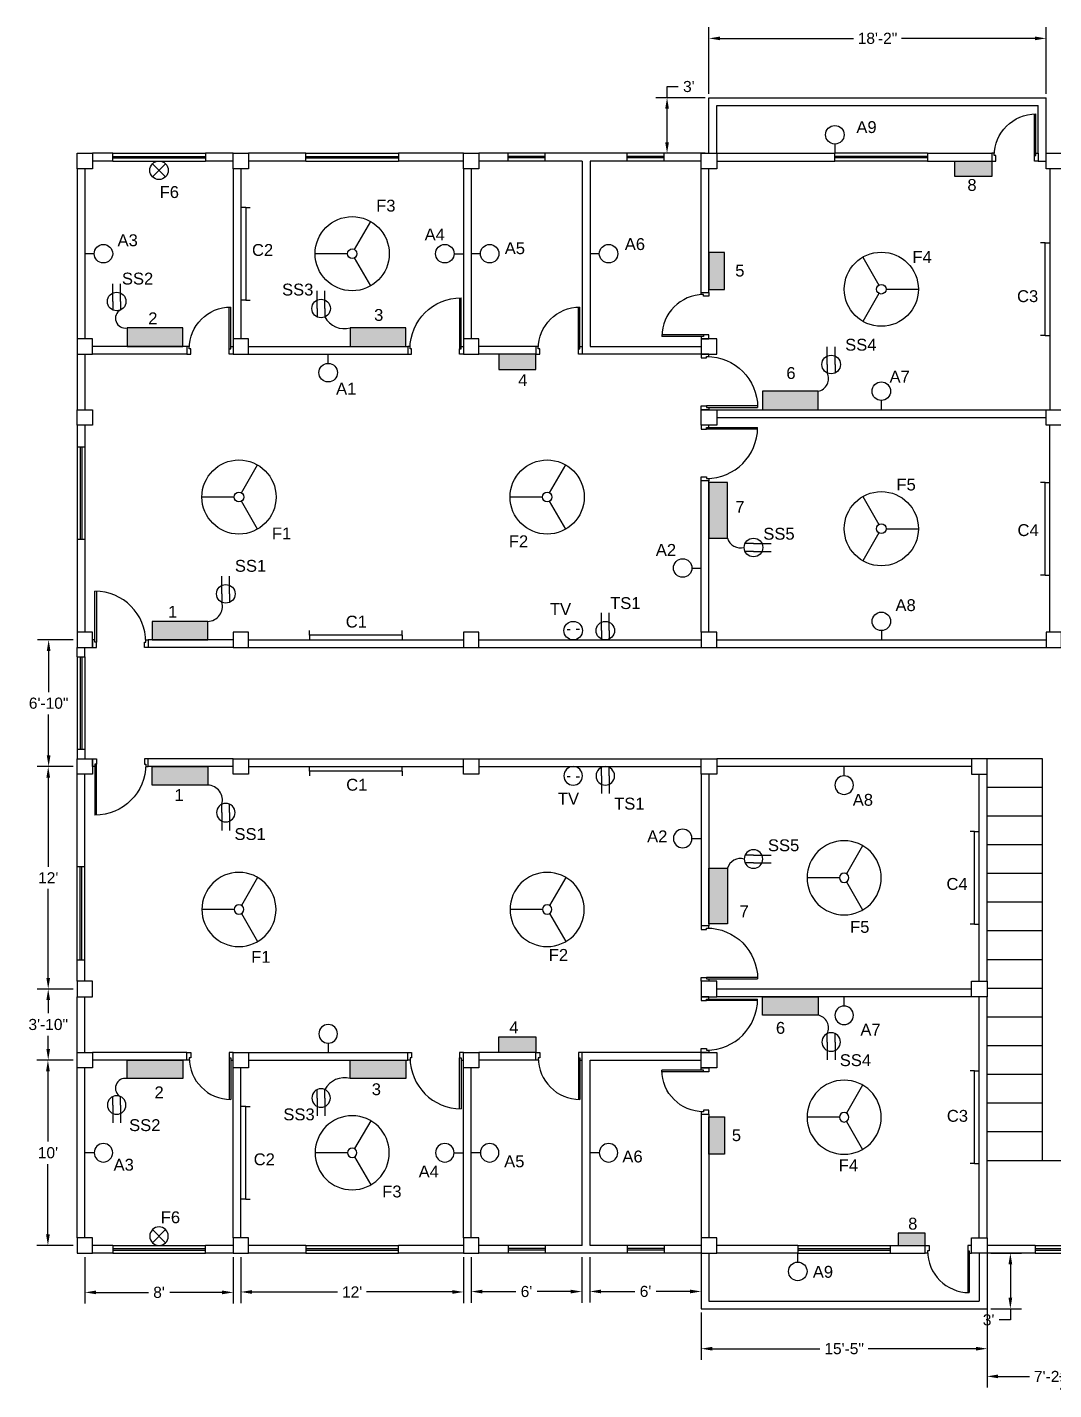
# Model space of a CAD drawing. Header units: inches. Extents: x 50 to 4028, y -27 to 855.
# Drawn here: x 50 to 715, y -27 to 855 of the extents above; entities that cross this region are included whole.
import ezdxf

# ---------------------------------------------------------------- set-up
doc = ezdxf.new("R2010")
doc.units = ezdxf.units.IN
doc.header["$MEASUREMENT"] = 0
doc.header["$PDMODE"] = 3
for name, color, linetype in [('Column', 104, 'Continuous'), ('Fitting', 7, 'Continuous'), ('Stair', 7, 'Continuous'), ('Wall', 7, 'Continuous')]:
    doc.layers.add(name, color=color, linetype=linetype)
doc.layers.add('Door', color=7, linetype='Continuous', true_color=0x42254b)
doc.layers.add('Window', color=7, linetype='Continuous', true_color=0x700000)
doc.styles.add('Annotative', font='arial.ttf')
doc.styles.get("Standard").update_dxf_attribs({"font": 'arial.ttf'})
doc.dimstyles.new('Annotative', dxfattribs={"dimscale": 0, "dimtxt": 0.18, "dimasz": 0.18, "dimexe": 0.18, "dimexo": 0.0625, "dimgap": 0.09, "dimtad": 0, "dimtih": 1, "dimtoh": 1, "dimdec": 1, "dimzin": 0, "dimdsep": 46, "dimlunit": 4, "dimtxsty": 'Standard', "dimcen": 0.09, "dimadec": 0, "dimazin": 0, "dimtfac": 1, "dimtdec": 1, "dimtofl": 0, "dimtmove": 0, "dimatfit": 3, "dimfxl": 1, "dimtolj": 1, "dimtzin": 0, "dimarcsym": 0})

# ---------------------------------------------------------------- blocks, each defined once
blk = doc.blocks.new('36 inch Door')
for p, q in [((-3.5, 1.5), (-36.5, 1.5)), ((-36.48, 2.5), (-3.5, 2.5))]:
    blk.add_line(p, q)
for points in [[(0, 36), (0, 33.5), (-3.5, 33.5), (-3.5, 34.5), (-5, 34.5), (-5, 36), (0, 36)], [(0, 0), (0, 2.5), (-3.5, 2.5), (-3.5, 1.5), (-5, 1.5), (-5, 0), (0, 0)]]:
    blk.add_lwpolyline(points, close=True)
blk.add_arc((-3.5, 1.5), 33, 90, 180)
blk = doc.blocks.new('5 ft window')
for p, q in [((0, 5), (-60, 5)), ((-60, 0), (-60, 5)), ((0, 3), (-60, 3)), ((0, 2), (-60, 2)), ((0, 0), (-60, 0)), ((0, 5), (0, 0))]:
    blk.add_line(p, q)
blk = doc.blocks.new('30 inch Door')
for p, q in [((-3.5, 1.5), (-30.5, 1.5)), ((-3.5, 2.5), (-30.48, 2.5))]:
    blk.add_line(p, q)
for points in [[(0, 30), (0, 27.5), (-3.5, 27.5), (-3.5, 28.5), (-5, 28.5), (-5, 30), (0, 30)], [(0, 0), (0, 2.5), (-3.5, 2.5), (-3.5, 1.5), (-5, 1.5), (-5, 0), (0, 0)]]:
    blk.add_lwpolyline(points, close=True)
blk.add_arc((-3.5, 1.5), 27, 90, 180)
blk = doc.blocks.new('Toilet Window')
for p, q in [((0, 5), (24, 5)), ((0, 5), (0, 0)), ((0, 3), (24, 3)), ((0, 2), (24, 2)), ((0, 0), (24, 0)), ((24, 5), (24, 0))]:
    blk.add_line(p, q)
blk = doc.blocks.new('Switch board')
blk.add_lwpolyline([(-18, 0), (18, 0), (18, 12), (-18, 12)], close=True)
blk = doc.blocks.new('48 inch fan')
for p, q in [((-12, 20.78), (-1.54, 2.67)), ((3.09, 0), (24, 0)), ((-1.54, -2.67), (-12, -20.78))]:
    blk.add_line(p, q)
for radius in [24, 3.09]:
    blk.add_circle((0, 0), radius)
blk = doc.blocks.new('Tubelight')
for p, q in [((-30, 0), (-30, 3)), ((-30, 0), (30, 0)), ((-30, 0), (-30, -3)), ((30, 0), (30, 3)), ((30, 0), (30, -3))]:
    blk.add_line(p, q)
blk = doc.blocks.new('light')
blk.add_line((0, -6), (0, 0))
blk.add_circle((0, -12), 6)
blk = doc.blocks.new('2 pin socket')
for p, q in [((-2.5, -6), (-2.5, -0.55)), ((-2.5, -6), (-2.5, -11.45)), ((2.5, -6), (2.5, -0.55)), ((2.5, -6), (2.5, -11.45)), ((-2.5, -11.45), (-2.5, -17.45)), ((2.5, -11.45), (2.5, -17.45))]:
    blk.add_line(p, q)
blk.add_circle((0, -6), 6)
blk = doc.blocks.new('TV Antenna')
for p, q in [((-4, 5.23), (-2, 5.23)), ((2, 5.38), (4, 5.38))]:
    blk.add_line(p, q)
blk.add_circle((0, 6), 6)
blk = doc.blocks.new('Exhaust fan 12 inch')
for p, q in [((-4.24, 4.24), (4.24, -4.24)), ((-4.24, -4.24), (4.24, 4.24))]:
    blk.add_line(p, q)
blk.add_circle((0, 0), 6)
blk = doc.blocks.new('*D22')
at = {"color": 0, "lineweight": -2}
for p, q in [((87.63, 58.93), (87.63, 28.85)), ((183.63, 58.93), (183.63, 28.85)), ((94.83, 36.05), (128.71, 36.05)), ((176.43, 36.05), (142.55, 36.05))]:
    blk.add_line(p, q, dxfattribs=at)
at = {"color": 0}
for points in [[(94.83, 37.25), (94.83, 34.85), (87.63, 36.05)], [(176.43, 37.25), (176.43, 34.85), (183.63, 36.05)]]:
    blk.add_solid(points, dxfattribs=at)
at = {"layer": 'Defpoints', "color": 0}
for p in [(87.63, 61.43), (183.63, 61.43), (183.63, 36.05)]:
    blk.add_point(p, dxfattribs=at)
at = {"color": 0, "insert": (135.63, 36.05), "char_height": 7.2, "attachment_point": 5}
blk.add_mtext("\\A1;8'", dxfattribs=at)
blk = doc.blocks.new('*D23')
at = {"color": 0, "lineweight": -2}
for p, q in [((188.63, 58.93), (188.63, 29.12)), ((332.63, 58.93), (332.63, 29.12)), ((195.83, 36.32), (251.26, 36.32)), ((325.43, 36.32), (270, 36.32))]:
    blk.add_line(p, q, dxfattribs=at)
at = {"color": 0}
for points in [[(195.83, 37.52), (195.83, 35.12), (188.63, 36.32)], [(325.43, 37.52), (325.43, 35.12), (332.63, 36.32)]]:
    blk.add_solid(points, dxfattribs=at)
at = {"layer": 'Defpoints', "color": 0}
for p in [(188.63, 61.43), (332.63, 61.43), (332.63, 36.32)]:
    blk.add_point(p, dxfattribs=at)
at = {"color": 0, "insert": (260.63, 36.32), "char_height": 7.2, "attachment_point": 5}
blk.add_mtext("\\A1;12'", dxfattribs=at)
blk = doc.blocks.new('*D24')
at = {"color": 0, "lineweight": -2}
for p, q in [((337.63, 58.93), (337.63, 29.38)), ((409.39, 58.93), (409.39, 29.38)), ((344.83, 36.58), (366.58, 36.58)), ((402.19, 36.58), (380.44, 36.58))]:
    blk.add_line(p, q, dxfattribs=at)
at = {"color": 0}
for points in [[(344.83, 37.78), (344.83, 35.38), (337.63, 36.58)], [(402.19, 37.78), (402.19, 35.38), (409.39, 36.58)]]:
    blk.add_solid(points, dxfattribs=at)
at = {"layer": 'Defpoints', "color": 0}
for p in [(337.63, 61.43), (409.39, 61.43), (409.39, 36.58)]:
    blk.add_point(p, dxfattribs=at)
at = {"color": 0, "insert": (373.51, 36.58), "char_height": 7.2, "attachment_point": 5}
blk.add_mtext("\\A1;6'", dxfattribs=at)
blk = doc.blocks.new('*D25')
at = {"color": 0, "lineweight": -2}
for p, q in [((414.48, 58.93), (414.48, 29.45)), ((486.63, 58.93), (486.63, 29.45)), ((421.68, 36.65), (443.62, 36.65)), ((479.43, 36.65), (457.49, 36.65))]:
    blk.add_line(p, q, dxfattribs=at)
at = {"color": 0}
for points in [[(421.68, 37.85), (421.68, 35.45), (414.48, 36.65)], [(479.43, 37.85), (479.43, 35.45), (486.63, 36.65)]]:
    blk.add_solid(points, dxfattribs=at)
at = {"layer": 'Defpoints', "color": 0}
for p in [(414.48, 61.43), (486.63, 61.43), (486.63, 36.65)]:
    blk.add_point(p, dxfattribs=at)
at = {"color": 0, "insert": (450.56, 36.65), "char_height": 7.2, "attachment_point": 5}
blk.add_mtext("\\A1;6'", dxfattribs=at)
blk = doc.blocks.new('*D26')
at = {"color": 0, "lineweight": -2}
for p, q in [((674.13, 61.43), (693.95, 61.43)), ((686.75, 54.23), (686.75, 32.63)), ((674.13, 25.43), (693.95, 25.43)), ((686.75, 18.23), (679.55, 18.23)), ((686.75, 25.43), (686.75, 18.23))]:
    blk.add_line(p, q, dxfattribs=at)
at = {"color": 0}
for points in [[(685.55, 54.23), (687.95, 54.23), (686.75, 61.43)], [(685.55, 32.63), (687.95, 32.63), (686.75, 25.43)]]:
    blk.add_solid(points, dxfattribs=at)
at = {"layer": 'Defpoints', "color": 0}
for p in [(671.63, 61.43), (671.63, 25.43), (686.75, 25.43)]:
    blk.add_point(p, dxfattribs=at)
at = {"color": 0, "insert": (672.64, 18.23), "char_height": 7.2, "attachment_point": 5}
blk.add_mtext("\\A1;3'", dxfattribs=at)
blk = doc.blocks.new('*D27')
at = {"color": 0, "lineweight": -2}
for p, q in [((486.63, 22.97), (486.63, -7.6)), ((671.63, 22.93), (671.63, -7.6)), ((493.83, -0.4), (563.5, -0.4)), ((664.43, -0.4), (594.76, -0.4))]:
    blk.add_line(p, q, dxfattribs=at)
at = {"color": 0}
for points in [[(493.83, 0.8), (493.83, -1.6), (486.63, -0.4)], [(664.43, 0.8), (664.43, -1.6), (671.63, -0.4)]]:
    blk.add_solid(points, dxfattribs=at)
at = {"layer": 'Defpoints', "color": 0}
for p in [(486.63, 25.47), (671.63, 25.43), (671.63, -0.4)]:
    blk.add_point(p, dxfattribs=at)
at = {"color": 0, "insert": (579.13, -0.4), "char_height": 7.2, "attachment_point": 5}
blk.add_mtext('\\A1;15\'-5"', dxfattribs=at)
blk = doc.blocks.new('*D28')
at = {"color": 0, "lineweight": -2}
for p, q in [((80.13, 186.43), (56.5, 186.43)), ((63.7, 179.23), (63.7, 133.7)), ((63.7, 73.63), (63.7, 119.15)), ((80.13, 66.43), (56.5, 66.43))]:
    blk.add_line(p, q, dxfattribs=at)
at = {"color": 0}
for points in [[(62.5, 179.23), (64.9, 179.23), (63.7, 186.43)], [(62.5, 73.63), (64.9, 73.63), (63.7, 66.43)]]:
    blk.add_solid(points, dxfattribs=at)
at = {"layer": 'Defpoints', "color": 0}
for p in [(63.7, 186.43), (82.63, 186.43), (82.63, 66.43)]:
    blk.add_point(p, dxfattribs=at)
at = {"color": 0, "insert": (63.7, 126.43), "char_height": 7.2, "attachment_point": 5}
blk.add_mtext("\\A1;10'", dxfattribs=at)
blk = doc.blocks.new('*D29')
at = {"color": 0, "lineweight": -2}
for p, q in [((80.13, 232.43), (56.69, 232.43)), ((63.89, 225.23), (63.89, 216.7)), ((63.89, 193.63), (63.89, 202.15)), ((80.13, 186.43), (56.69, 186.43))]:
    blk.add_line(p, q, dxfattribs=at)
at = {"color": 0}
for points in [[(62.69, 225.23), (65.09, 225.23), (63.89, 232.43)], [(62.69, 193.63), (65.09, 193.63), (63.89, 186.43)]]:
    blk.add_solid(points, dxfattribs=at)
at = {"layer": 'Defpoints', "color": 0}
for p in [(63.89, 232.43), (82.63, 232.43), (82.63, 186.43)]:
    blk.add_point(p, dxfattribs=at)
at = {"color": 0, "insert": (63.89, 209.43), "char_height": 7.2, "attachment_point": 5}
blk.add_mtext('\\A1;3\'-10"', dxfattribs=at)
blk = doc.blocks.new('*D30')
at = {"color": 0, "lineweight": -2}
for p, q in [((80.13, 376.43), (56.69, 376.43)), ((63.89, 369.23), (63.89, 311.64)), ((63.89, 239.63), (63.89, 297.21)), ((77.63, 232.43), (56.69, 232.43))]:
    blk.add_line(p, q, dxfattribs=at)
at = {"color": 0}
for points in [[(62.69, 369.23), (65.09, 369.23), (63.89, 376.43)], [(62.69, 239.63), (65.09, 239.63), (63.89, 232.43)]]:
    blk.add_solid(points, dxfattribs=at)
at = {"layer": 'Defpoints', "color": 0}
for p in [(82.63, 376.43), (63.89, 232.43), (80.13, 232.43)]:
    blk.add_point(p, dxfattribs=at)
at = {"color": 0, "insert": (63.89, 304.43), "char_height": 7.2, "attachment_point": 5}
blk.add_mtext("\\A1;12'", dxfattribs=at)
blk = doc.blocks.new('*D31')
at = {"color": 0, "lineweight": -2}
for p, q in [((80.13, 458.43), (56.96, 458.43)), ((64.16, 451.23), (64.16, 424.7)), ((64.16, 383.63), (64.16, 410.15)), ((80.13, 376.43), (56.96, 376.43))]:
    blk.add_line(p, q, dxfattribs=at)
at = {"color": 0}
for points in [[(62.96, 451.23), (65.36, 451.23), (64.16, 458.43)], [(62.96, 383.63), (65.36, 383.63), (64.16, 376.43)]]:
    blk.add_solid(points, dxfattribs=at)
at = {"layer": 'Defpoints', "color": 0}
for p in [(64.16, 458.43), (82.63, 458.43), (82.63, 376.43)]:
    blk.add_point(p, dxfattribs=at)
at = {"color": 0, "insert": (64.16, 417.43), "char_height": 7.2, "attachment_point": 5}
blk.add_mtext('\\A1;6\'-10"', dxfattribs=at)
blk = doc.blocks.new('*D32')
at = {"color": 0, "lineweight": -2}
for p, q in [((671.63, 58.93), (671.63, -25.54)), ((758.03, 58.93), (758.03, -25.54)), ((678.83, -18.34), (699.06, -18.34)), ((750.83, -18.34), (730.59, -18.34))]:
    blk.add_line(p, q, dxfattribs=at)
at = {"color": 0}
for points in [[(678.83, -17.14), (678.83, -19.54), (671.63, -18.34)], [(750.83, -17.14), (750.83, -19.54), (758.03, -18.34)]]:
    blk.add_solid(points, dxfattribs=at)
at = {"layer": 'Defpoints', "color": 0}
for p in [(671.63, 61.43), (758.03, 61.43), (758.03, -18.34)]:
    blk.add_point(p, dxfattribs=at)
at = {"color": 0, "insert": (714.83, -18.34), "char_height": 7.2, "attachment_point": 5}
blk.add_mtext('\\A1;7\'-2{\\H1.000000x;\\S1/2;}"', dxfattribs=at)
blk = doc.blocks.new('*D33')
at = {"color": 0, "lineweight": -2}
for p, q in [((491.63, 811.93), (491.63, 855.03)), ((498.83, 847.83), (585.1, 847.83)), ((702.63, 847.83), (616.36, 847.83)), ((709.83, 811.93), (709.83, 855.03))]:
    blk.add_line(p, q, dxfattribs=at)
at = {"color": 0}
for points in [[(498.83, 849.03), (498.83, 846.63), (491.63, 847.83)], [(702.63, 849.03), (702.63, 846.63), (709.83, 847.83)]]:
    blk.add_solid(points, dxfattribs=at)
at = {"layer": 'Defpoints', "color": 0}
for p in [(709.83, 847.83), (491.63, 809.43), (709.83, 809.43)]:
    blk.add_point(p, dxfattribs=at)
at = {"color": 0, "insert": (600.73, 847.83), "char_height": 7.2, "attachment_point": 5}
blk.add_mtext('\\A1;18\'-2"', dxfattribs=at)
blk = doc.blocks.new('*D35')
at = {"color": 0, "lineweight": -2}
for p, q in [((464.49, 809.43), (464.49, 816.63)), ((464.49, 816.63), (471.69, 816.63)), ((489.13, 809.43), (457.29, 809.43)), ((464.49, 780.63), (464.49, 802.23)), ((489.13, 773.43), (457.29, 773.43))]:
    blk.add_line(p, q, dxfattribs=at)
at = {"color": 0}
for points in [[(463.29, 802.23), (465.69, 802.23), (464.49, 809.43)], [(463.29, 780.63), (465.69, 780.63), (464.49, 773.43)]]:
    blk.add_solid(points, dxfattribs=at)
at = {"layer": 'Defpoints', "color": 0}
for p in [(464.49, 809.43), (491.63, 809.43), (491.63, 773.43)]:
    blk.add_point(p, dxfattribs=at)
at = {"color": 0, "insert": (478.6, 816.63), "char_height": 7.2, "attachment_point": 5}
blk.add_mtext("\\A1;3'", dxfattribs=at)

msp = doc.modelspace()

# ---------------------------------------------------------------- hatches: boundary and pattern name
for points in [[(650.74, 768.43), (674.74, 768.43), (674.74, 758.43), (650.74, 758.43)], [(614.01, 66.43), (631.63, 66.43), (631.63, 74.34), (614.01, 74.34)]]:
    msp.add_hatch(color=252).paths.add_polyline_path(points)
at = {"layer": 'Fitting'}
for points in [[(491.63, 709.24), (491.63, 685.24), (501.63, 685.24), (501.63, 709.24)], [(150.98, 660.43), (114.98, 660.43), (114.98, 648.43), (150.98, 648.43)], [(295.39, 660.43), (259.39, 660.43), (259.39, 648.43), (295.39, 648.43)], [(379.63, 643.43), (355.63, 643.43), (355.63, 633.43), (379.63, 633.43)], [(562.27, 619.43), (526.27, 619.43), (526.27, 607.43), (562.27, 607.43)], [(491.63, 560.25), (491.63, 524.25), (503.63, 524.25), (503.63, 560.25)], [(167.23, 470.43), (131.23, 470.43), (131.23, 458.43), (167.23, 458.43)], [(167.23, 364.43), (131.23, 364.43), (131.23, 376.43), (167.23, 376.43)], [(491.63, 274.6), (491.63, 310.6), (503.63, 310.6), (503.63, 274.6)], [(562.27, 215.43), (526.27, 215.43), (526.27, 227.43), (562.27, 227.43)], [(379.63, 191.43), (355.63, 191.43), (355.63, 201.43), (379.63, 201.43)], [(150.98, 174.43), (114.98, 174.43), (114.98, 186.43), (150.98, 186.43)], [(295.39, 174.43), (259.39, 174.43), (259.39, 186.43), (295.39, 186.43)], [(491.63, 125.62), (491.63, 149.62), (501.63, 149.62), (501.63, 125.62)]]:
    msp.add_hatch(color=252, dxfattribs=at).paths.add_polyline_path(points)

# ---------------------------------------------------------------- linework, layer by layer
at = {"layer": 'Column'}
for points in [[(82.63, 773.43), (92.63, 773.43), (92.63, 763.43), (82.63, 763.43)], [(183.63, 773.43), (193.63, 773.43), (193.63, 763.43), (183.63, 763.43)], [(332.63, 773.43), (342.63, 773.43), (342.63, 763.43), (332.63, 763.43)], [(486.63, 773.43), (496.63, 773.43), (496.63, 763.43), (486.63, 763.43)], [(709.83, 773.43), (719.83, 773.43), (719.83, 763.43), (709.83, 763.43)], [(82.63, 643.43), (92.63, 643.43), (92.63, 653.43), (82.63, 653.43)], [(183.63, 643.43), (193.63, 643.43), (193.63, 653.43), (183.63, 653.43)], [(332.63, 643.43), (342.63, 643.43), (342.63, 653.43), (332.63, 653.43)], [(486.63, 643.43), (496.63, 643.43), (496.63, 653.43), (486.63, 653.43)], [(82.63, 607.43), (92.63, 607.43), (92.63, 597.43), (82.63, 597.43)], [(486.63, 607.43), (496.63, 607.43), (496.63, 597.43), (486.63, 597.43)], [(709.83, 607.43), (719.83, 607.43), (719.83, 597.43), (709.83, 597.43)], [(82.63, 453.43), (92.63, 453.43), (92.63, 463.43), (82.63, 463.43)], [(183.63, 453.43), (193.63, 453.43), (193.63, 463.43), (183.63, 463.43)], [(332.63, 453.43), (342.63, 453.43), (342.63, 463.43), (332.63, 463.43)], [(486.63, 453.43), (496.63, 453.43), (496.63, 463.43), (486.63, 463.43)], [(709.83, 453.43), (719.83, 453.43), (719.83, 463.43), (709.83, 463.43)], [(82.63, 381.43), (92.63, 381.43), (92.63, 371.43), (82.63, 371.43)], [(183.63, 381.43), (193.63, 381.43), (193.63, 371.43), (183.63, 371.43)], [(332.63, 381.43), (342.63, 381.43), (342.63, 371.43), (332.63, 371.43)], [(486.63, 381.43), (496.63, 381.43), (496.63, 371.43), (486.63, 371.43)], [(671.63, 381.43), (661.63, 381.43), (661.63, 371.43), (671.63, 371.43)], [(82.63, 227.43), (92.63, 227.43), (92.63, 237.43), (82.63, 237.43)], [(486.63, 227.43), (496.63, 227.43), (496.63, 237.43), (486.63, 237.43)], [(671.63, 227.43), (661.63, 227.43), (661.63, 237.43), (671.63, 237.43)], [(82.63, 191.43), (92.63, 191.43), (92.63, 181.43), (82.63, 181.43)], [(183.63, 191.43), (193.63, 191.43), (193.63, 181.43), (183.63, 181.43)], [(332.63, 191.43), (342.63, 191.43), (342.63, 181.43), (332.63, 181.43)], [(486.63, 191.43), (496.63, 191.43), (496.63, 181.43), (486.63, 181.43)], [(82.63, 61.43), (92.63, 61.43), (92.63, 71.43), (82.63, 71.43)], [(183.63, 61.43), (193.63, 61.43), (193.63, 71.43), (183.63, 71.43)], [(332.63, 61.43), (342.63, 61.43), (342.63, 71.43), (332.63, 71.43)], [(486.63, 61.43), (496.63, 61.43), (496.63, 71.43), (486.63, 71.43)], [(671.63, 61.43), (661.63, 61.43), (661.63, 71.43), (671.63, 71.43)]]:
    msp.add_lwpolyline(points, close=True, dxfattribs=at)
at = {"layer": 'Fitting'}
for points in [[(650.74, 768.43), (674.74, 768.43), (674.74, 758.43), (650.74, 758.43)], [(491.63, 709.24), (491.63, 685.24), (501.63, 685.24), (501.63, 709.24)], [(379.63, 643.43), (355.63, 643.43), (355.63, 633.43), (379.63, 633.43)], [(379.63, 191.43), (355.63, 191.43), (355.63, 201.43), (379.63, 201.43)], [(491.63, 125.62), (491.63, 149.62), (501.63, 149.62), (501.63, 125.62)], [(614.01, 66.43), (631.63, 66.43), (631.63, 74.34), (614.01, 74.34)]]:
    msp.add_lwpolyline(points, close=True, dxfattribs=at)
for centre, radius, start, end in [((113.68, 666.54), 6.25, 117.14022, 282.0362), ((255.56, 673.98), 14.09, 207.32564, 285.75022), ((560.82, 627.59), 8.29, 280.04128, 26.43156), ((512.08, 526.74), 8.81, 196.38098, 285.74794), ((166.89, 480.22), 9.8, 271.97298, 15.19263), ((166.89, 354.63), 9.8, 344.80737, 88.02702), ((512.08, 308.11), 8.81, 74.25206, 163.61902), ((560.82, 207.27), 8.29, 333.56844, 79.95872), ((113.68, 168.31), 6.25, 77.9638, 242.85978), ((255.56, 160.87), 14.09, 74.24978, 152.67436)]:
    msp.add_arc(centre, radius, start, end, dxfattribs=at)
at = {"layer": 'Stair'}
for p, q in [((707.63, 381.43), (671.63, 381.43)), ((707.63, 121.43), (707.63, 381.43)), ((707.63, 362.85), (671.63, 362.85)), ((707.63, 344.28), (671.63, 344.28)), ((707.63, 325.71), (671.63, 325.71)), ((707.63, 307.14), (671.63, 307.14)), ((707.63, 288.57), (671.63, 288.57)), ((707.63, 270), (671.63, 270)), ((707.63, 251.43), (671.63, 251.43)), ((707.63, 232.85), (671.63, 232.85)), ((707.63, 214.28), (671.63, 214.28)), ((707.63, 195.71), (671.63, 195.71)), ((707.63, 177.14), (671.63, 177.14)), ((707.63, 158.57), (671.63, 158.57)), ((707.63, 140), (671.63, 140)), ((671.63, 121.43), (758.03, 121.43))]:
    msp.add_line(p, q, dxfattribs=at)
at = {"layer": 'Wall'}
for p, q in [((491.63, 773.43), (491.63, 809.43)), ((491.63, 809.43), (709.83, 809.43)), ((496.63, 773.43), (496.63, 804.43)), ((496.63, 804.43), (704.83, 804.43)), ((704.83, 773.43), (704.83, 804.43)), ((709.83, 773.43), (709.83, 809.43)), ((105.63, 773.43), (92.63, 773.43)), ((105.63, 768.43), (92.63, 768.43)), ((183.63, 773.43), (165.63, 773.43)), ((183.63, 768.43), (165.63, 768.43)), ((230.62, 773.43), (193.63, 773.43)), ((230.62, 768.43), (193.63, 768.43)), ((332.63, 773.43), (290.62, 773.43)), ((332.63, 768.43), (290.62, 768.43)), ((361.54, 773.43), (342.63, 773.43)), ((361.54, 768.43), (342.63, 768.43)), ((438.63, 773.43), (385.54, 773.43)), ((409.63, 768.43), (385.54, 768.43)), ((409.63, 768.43), (409.63, 648.43)), ((414.63, 768.43), (414.63, 648.43)), ((438.63, 768.43), (414.63, 768.43)), ((486.63, 773.43), (462.63, 773.43)), ((486.63, 768.43), (462.63, 768.43)), ((496.63, 773.43), (573.13, 773.43)), ((496.63, 768.43), (573.13, 768.43)), ((633.13, 773.43), (674.83, 773.43)), ((633.13, 768.43), (674.83, 768.43)), ((704.83, 768.43), (709.83, 768.43)), ((82.63, 763.43), (82.63, 653.43)), ((87.63, 763.43), (87.63, 653.43)), ((183.63, 763.43), (183.63, 653.43)), ((188.63, 763.43), (188.63, 653.43)), ((332.63, 763.43), (332.63, 653.43)), ((337.63, 763.43), (337.63, 653.43)), ((486.63, 683.43), (486.63, 763.43)), ((491.63, 683.43), (491.63, 763.43)), ((712.33, 763.43), (712.33, 607.43)), ((153.63, 648.43), (92.63, 648.43)), ((193.63, 648.43), (296.63, 648.43)), ((379.63, 648.43), (342.63, 648.43)), ((414.63, 648.43), (486.63, 648.43)), ((82.63, 643.43), (82.63, 607.43)), ((87.63, 643.43), (87.63, 607.43)), ((153.63, 643.43), (92.63, 643.43)), ((193.63, 643.43), (296.63, 643.43)), ((379.63, 643.43), (342.63, 643.43)), ((486.63, 643.43), (409.63, 643.43)), ((496.63, 607.43), (709.63, 607.43)), ((496.63, 602.43), (709.63, 602.43)), ((82.63, 597.43), (82.63, 583.43)), ((87.63, 597.43), (87.63, 583.43)), ((712.33, 463.43), (712.33, 597.43)), ((486.63, 463.43), (486.63, 561.43)), ((491.63, 463.43), (491.63, 561.43)), ((82.63, 523.43), (82.63, 463.43)), ((87.63, 523.43), (87.63, 463.43)), ((82.63, 447.43), (82.63, 453.43)), ((87.63, 447.43), (87.63, 453.43)), ((183.63, 458.43), (128.63, 458.43)), ((183.63, 453.43), (128.63, 453.43)), ((193.63, 458.43), (332.63, 458.43)), ((193.63, 453.43), (332.63, 453.43)), ((342.63, 458.43), (486.63, 458.43)), ((342.63, 453.43), (486.63, 453.43)), ((496.63, 458.43), (709.83, 458.43)), ((496.63, 453.43), (709.83, 453.43)), ((82.63, 387.43), (82.63, 381.43)), ((87.63, 387.43), (87.63, 381.43)), ((183.63, 381.43), (128.63, 381.43)), ((193.63, 381.43), (332.63, 381.43)), ((342.63, 381.43), (486.63, 381.43)), ((661.63, 381.43), (496.63, 381.43)), ((82.63, 311.43), (82.63, 371.43)), ((87.63, 311.43), (87.63, 371.43)), ((183.63, 376.43), (128.63, 376.43)), ((193.63, 376.43), (332.63, 376.43)), ((342.63, 376.43), (486.63, 376.43)), ((486.63, 371.43), (486.63, 273.43)), ((491.63, 371.43), (491.63, 273.43)), ((661.63, 376.43), (496.63, 376.43)), ((666.63, 237.43), (666.63, 371.43)), ((671.63, 237.43), (671.63, 371.43)), ((82.63, 237.43), (82.63, 251.43)), ((87.63, 237.43), (87.63, 251.43)), ((661.63, 232.43), (496.63, 232.43)), ((82.63, 191.43), (82.63, 227.43)), ((87.63, 191.43), (87.63, 227.43)), ((661.63, 227.43), (496.63, 227.43)), ((666.63, 71.43), (666.63, 227.43)), ((671.63, 71.43), (671.63, 227.43)), ((153.63, 191.43), (92.63, 191.43)), ((153.63, 186.43), (92.63, 186.43)), ((193.63, 191.43), (296.63, 191.43)), ((193.63, 186.43), (296.63, 186.43)), ((379.63, 191.43), (342.63, 191.43)), ((379.63, 186.43), (342.63, 186.43)), ((486.63, 191.43), (409.63, 191.43)), ((409.63, 66.43), (409.63, 186.43)), ((414.63, 66.43), (414.63, 186.43)), ((414.63, 186.43), (486.63, 186.43)), ((82.63, 71.43), (82.63, 181.43)), ((87.63, 71.43), (87.63, 181.43)), ((183.63, 71.43), (183.63, 181.43)), ((188.63, 71.43), (188.63, 181.43)), ((332.63, 71.43), (332.63, 181.43)), ((337.63, 71.43), (337.63, 181.43)), ((486.63, 151.43), (486.63, 71.43)), ((491.63, 151.43), (491.63, 71.43)), ((105.63, 66.43), (92.63, 66.43)), ((183.63, 66.43), (165.63, 66.43)), ((230.62, 66.43), (193.63, 66.43)), ((332.63, 66.43), (290.62, 66.43)), ((361.54, 66.43), (342.63, 66.43)), ((409.63, 66.43), (385.54, 66.43)), ((438.63, 66.43), (414.63, 66.43)), ((486.63, 66.43), (462.63, 66.43)), ((549.13, 66.43), (496.63, 66.43)), ((609.13, 66.43), (631.63, 66.43)), ((702.83, 66.43), (671.63, 66.43)), ((105.63, 61.43), (92.63, 61.43)), ((183.63, 61.43), (165.63, 61.43)), ((230.62, 61.43), (193.63, 61.43)), ((332.63, 61.43), (290.62, 61.43)), ((361.54, 61.43), (342.63, 61.43)), ((438.63, 61.43), (385.54, 61.43)), ((486.63, 61.43), (462.63, 61.43)), ((486.63, 61.43), (486.63, 25.43)), ((491.63, 61.43), (491.63, 30.43)), ((549.13, 61.43), (496.63, 61.43)), ((609.13, 61.43), (631.63, 61.43)), ((666.63, 61.43), (666.63, 30.43)), ((702.83, 61.43), (671.63, 61.43)), ((671.63, 61.43), (671.63, 25.43)), ((491.63, 30.43), (666.63, 30.43)), ((486.63, 25.43), (671.63, 25.43))]:
    msp.add_line(p, q, dxfattribs=at)

# ---------------------------------------------------------------- block references
at = {"layer": 'Door', "xscale": -1}
for name, p, rotation in [('30 inch Door', (704.83, 768.43), 90), ('36 inch Door', (332.63, 643.43), 90), ('30 inch Door', (183.63, 643.43), 90), ('30 inch Door', (409.63, 643.43), 90), ('36 inch Door', (92.63, 381.43), 270), ('30 inch Door', (491.63, 181.43), 180)]:
    msp.add_blockref(name, p, dxfattribs=dict(at, rotation=rotation))
at = {"layer": 'Door'}
msp.add_blockref('30 inch Door', (491.63, 653.43), dxfattribs=at)
at = {"layer": 'Door', "xscale": -1}
for p in [(486.63, 607.43), (486.63, 237.43)]:
    msp.add_blockref('36 inch Door', p, dxfattribs=at)
at = {"layer": 'Door'}
for name, p, rotation in [('36 inch Door', (486.63, 597.43), 180), ('36 inch Door', (92.63, 453.43), 270), ('36 inch Door', (486.63, 227.43), 180), ('30 inch Door', (183.63, 191.43), 90.00000000000001), ('36 inch Door', (332.63, 191.43), 90.00000000000001), ('30 inch Door', (409.63, 191.43), 90.00000000000001), ('30 inch Door', (661.63, 66.43), 90)]:
    msp.add_blockref(name, p, dxfattribs=dict(at, rotation=rotation))
at = {"layer": 'Fitting'}
for name, p, rotation in [('light', (573.13, 773.43), 180), ('Exhaust fan 12 inch', (135.63, 762.43), 180), ('Tubelight', (191.73, 708.43), 270), ('48 inch fan', (260.68, 708.43), 180), ('Tubelight', (709.33, 685.43), 90), ('light', (87.63, 708.43), 90), ('light', (332.63, 708.43), 270), ('light', (337.63, 708.43), 90), ('light', (414.63, 708.43), 90), ('2 pin socket', (108.21, 671.5), 180), ('2 pin socket', (240.55, 666.97), 180), ('Switch board', (132.98, 660.43), 180), ('Switch board', (277.39, 660.43), 180), ('2 pin socket', (570.74, 630.73), 180), ('Switch board', (544.27, 619.43), 180), ('light', (603.18, 607.43), 180), ('48 inch fan', (187.38, 550.93), 180), ('48 inch fan', (386.88, 550.93), 180), ('Switch board', (491.63, 542.25), 270), ('Tubelight', (709.33, 530.43), 90), ('2 pin socket', (514.47, 518.26), 90), ('light', (486.63, 504.97), 270), ('2 pin socket', (178.85, 482.25), 180), ('light', (603.23, 458.43), 180), ('Switch board', (149.23, 470.43), 180), ('TV Antenna', (403.74, 470.43), 180), ('2 pin socket', (424.51, 458.43), 180), ('Tubelight', (263.13, 461.43), 180)]:
    msp.add_blockref(name, p, dxfattribs=dict(at, rotation=rotation))
for name, p in [('48 inch fan', (603.21, 685.43)), ('light', (245.13, 643.43)), ('48 inch fan', (603.21, 530.43)), ('light', (549.13, 61.63))]:
    msp.add_blockref(name, p, dxfattribs=at)
at = {"layer": 'Fitting', "xscale": -1}
for name, p in [('Switch board', (149.23, 364.43)), ('Tubelight', (263.13, 373.43)), ('TV Antenna', (403.74, 364.43)), ('2 pin socket', (424.51, 376.43)), ('light', (579.13, 376.43)), ('2 pin socket', (178.85, 352.61)), ('48 inch fan', (579.13, 304.43)), ('48 inch fan', (187.38, 283.93)), ('48 inch fan', (386.88, 283.93)), ('Switch board', (544.27, 215.43)), ('light', (579.13, 227.43)), ('2 pin socket', (570.74, 204.12)), ('Switch board', (132.98, 174.43)), ('Switch board', (277.39, 174.43)), ('2 pin socket', (240.55, 167.88)), ('48 inch fan', (579.13, 149.43)), ('2 pin socket', (108.21, 163.35)), ('48 inch fan', (260.68, 126.43)), ('Exhaust fan 12 inch', (135.63, 72.43))]:
    msp.add_blockref(name, p, dxfattribs=at)
for name, p, rotation in [('light', (486.63, 329.88), 270), ('Tubelight', (663.63, 304.43), 270), ('2 pin socket', (514.47, 316.59), 90), ('Switch board', (491.63, 292.6), 270), ('light', (245.13, 191.43), 180), ('Tubelight', (663.63, 149.43), 270), ('Tubelight', (191.73, 126.43), 270), ('light', (87.63, 126.43), 90), ('light', (332.63, 126.43), 270), ('light', (337.63, 126.43), 90), ('light', (414.63, 126.43), 90)]:
    msp.add_blockref(name, p, dxfattribs=dict(at, rotation=rotation))
at = {"layer": 'Window'}
for name, p, rotation in [('5 ft window', (105.63, 773.43), 180), ('5 ft window', (230.62, 773.43), 180), ('Toilet Window', (385.54, 773.43), 180), ('Toilet Window', (462.63, 773.43), 180), ('5 ft window', (87.63, 583.43), 90), ('5 ft window', (87.63, 447.43), 90)]:
    msp.add_blockref(name, p, dxfattribs=dict(at, rotation=rotation))
for name, p in [('5 ft window', (633.13, 768.43)), ('Toilet Window', (702.83, 61.43))]:
    msp.add_blockref(name, p, dxfattribs=at)
at = {"layer": 'Window', "xscale": -1, "rotation": 90}
msp.add_blockref('5 ft window', (87.63, 251.43), dxfattribs=at)
at = {"layer": 'Window', "xscale": -1}
for name, p in [('5 ft window', (105.63, 61.43)), ('5 ft window', (230.62, 61.43)), ('Toilet Window', (385.54, 61.43)), ('Toilet Window', (462.63, 61.43)), ('5 ft window', (549.13, 61.43))]:
    msp.add_blockref(name, p, dxfattribs=at)

# ---------------------------------------------------------------- texts
at = {"layer": 'Fitting', "char_height": 7.68, "attachment_point": 1, "style": 'Annotative'}
for s, width, insert in [('A9', 24.2822, (587.05, 794.23)), ('F6', 30.0429, (136.01, 752.17)), ('8', 20.2955, (658.92, 756.79)), ('F3', 23.9888, (276.18, 743.39)), ('A4', 17.8905, (307.57, 724.74)), ('A3', 22.3148, (108.77, 720.99)), ('C2', 21.5789, (195.81, 714.7)), ('A5', 27.7381, (359.42, 715.83)), ('A6', 17.598, (437.13, 718.5)), ('F4', 28.3822, (623.32, 710.15)), ('5', 20.2955, (508.65, 701.36)), ('SS2', 14.1576, (111.6, 696.18)), ('SS3', 23.6963, (215.26, 689.06)), ('C3', 26.8736, (691.07, 684.79)), ('2', 17.7001, (128.64, 670.45)), ('3', 17.7001, (274.87, 672.64)), ('SS4', 38.6078, (579.8, 653.36)), ('4', 17.7001, (368.1, 630.4)), ('A7', 24.2822, (608.53, 632.68)), ('A1', 16.9264, (250.23, 624.92)), ('F5', 30.0429, (612.99, 562.85)), ('7', 14.1908, (508.72, 548.42)), ('F1', 50.489, (208.7, 531.19)), ('SS5', 26.344, (526.81, 530.99)), ('C4', 35.1497, (691.37, 533.34)), (' F2', 40.8427, (359.12, 526.12)), ('A2', 31.8537, (457.22, 520.52)), ('SS1', 29.4548, (184.73, 510.22)), ('TS1', 11.8518, (427.65, 486.1)), ('1', 17.7001, (141.44, 480.45)), ('TV', 17.356, (388.65, 482.23)), ('A8', 27.8484, (612.36, 484.79)), ('C1', 25.6399, (256.49, 474.11)), ('1', 17.7001, (145.61, 361.83)), ('C1', 25.6399, (256.81, 368.51)), ('TV', 17.356, (393.82, 359.51)), ('TS1', 11.8518, (430.24, 356.32)), ('A8', 27.8484, (584.72, 358.77)), ('SS1', 29.4548, (184.46, 336.6)), ('A2', 31.8537, (451.59, 335.11)), ('SS5', 26.344, (529.81, 329.32)), ('C4', 35.1497, (645.38, 304.31)), ('7', 14.1908, (511.42, 286.51)), ('F5', 30.0429, (582.98, 276.5)), ('F1', 50.489, (195.29, 257.09)), (' F2', 40.8427, (384.93, 258.35)), ('4', 17.7001, (362.34, 211.42)), ('A7', 24.2822, (589.66, 209.99)), ('SS4', 38.6078, (576.32, 190.21)), ('2', 17.7001, (132.68, 169.36)), ('3', 17.7001, (273.34, 171.4)), ('SS3', 23.6963, (216.11, 155.12)), ('C3', 26.8736, (645.63, 154.17)), ('SS2', 14.1576, (116.27, 148.16)), ('5', 20.2955, (506.46, 141.66)), ('C2', 21.5789, (196.91, 126.03)), ('A5', 27.7381, (359.04, 124.71)), ('A6', 17.598, (435.57, 127.86)), ('A3', 22.3148, (106.2, 122.53)), ('A4', 17.8905, (303.69, 118.15)), ('F4', 28.3822, (575.61, 122.12)), ('F3', 23.9888, (280.11, 105.2)), ('F6', 30.0429, (136.76, 88.5)), ('8', 20.2955, (620.58, 84.38)), ('A9', 24.2822, (558.85, 53.2))]:
    msp.add_mtext_dynamic_manual_height_columns(s, width=width, gutter_width=38.4, heights=[0], dxfattribs=dict(at, insert=insert))
for insert in [(541.73, 635.01), (534.97, 211.13)]:
    msp.add_mtext('6', dxfattribs=dict(at, insert=insert))

# ---------------------------------------------------------------- dimensions: what is measured, and where the dimension line sits
for base, p1, p2, picture, middle in [((709.83, 847.83), (491.63, 809.43), (709.83, 809.43), '*D33', (600.73, 847.83)), ((183.63, 36.05), (87.63, 61.43), (183.63, 61.43), '*D22', (135.63, 36.05)), ((332.63, 36.32), (188.63, 61.43), (332.63, 61.43), '*D23', (260.63, 36.32)), ((409.39, 36.58), (337.63, 61.43), (409.39, 61.43), '*D24', (373.51, 36.58)), ((486.6296, 36.6468), (414.4824, 61.4259), (486.6296, 61.4259), '*D25', (450.556, 36.6468)), ((758.03, -18.34), (671.63, 61.43), (758.03, 61.43), '*D32', (714.83, -18.34)), ((671.63, -0.4), (486.63, 25.47), (671.63, 25.43), '*D27', (579.13, -0.4))]:
    dim = msp.add_linear_dim(base=base, p1=p1, p2=p2, dimstyle='Annotative')
    dim.commit()
    dim.dimension.update_dxf_attribs({"geometry": picture, "text_midpoint": middle})
for base, p1, p2, picture, middle in [((464.49, 809.43), (491.63, 773.43), (491.63, 809.43), '*D35', (478.6, 816.63)), ((64.16, 458.43), (82.63, 376.43), (82.63, 458.43), '*D31', (64.16, 417.43)), ((63.89, 232.43), (82.63, 376.43), (80.13, 232.43), '*D30', (63.89, 304.43)), ((63.89, 232.43), (82.63, 186.43), (82.63, 232.43), '*D29', (63.89, 209.43)), ((63.7, 186.43), (82.63, 66.43), (82.63, 186.43), '*D28', (63.7, 126.43)), ((686.75, 25.43), (671.63, 61.43), (671.63, 25.43), '*D26', (672.64, 18.23))]:
    dim = msp.add_linear_dim(base=base, p1=p1, p2=p2, angle=90, dimstyle='Annotative')
    dim.commit()
    dim.dimension.update_dxf_attribs({"geometry": picture, "text_midpoint": middle})

doc.saveas('drawing.dxf')
